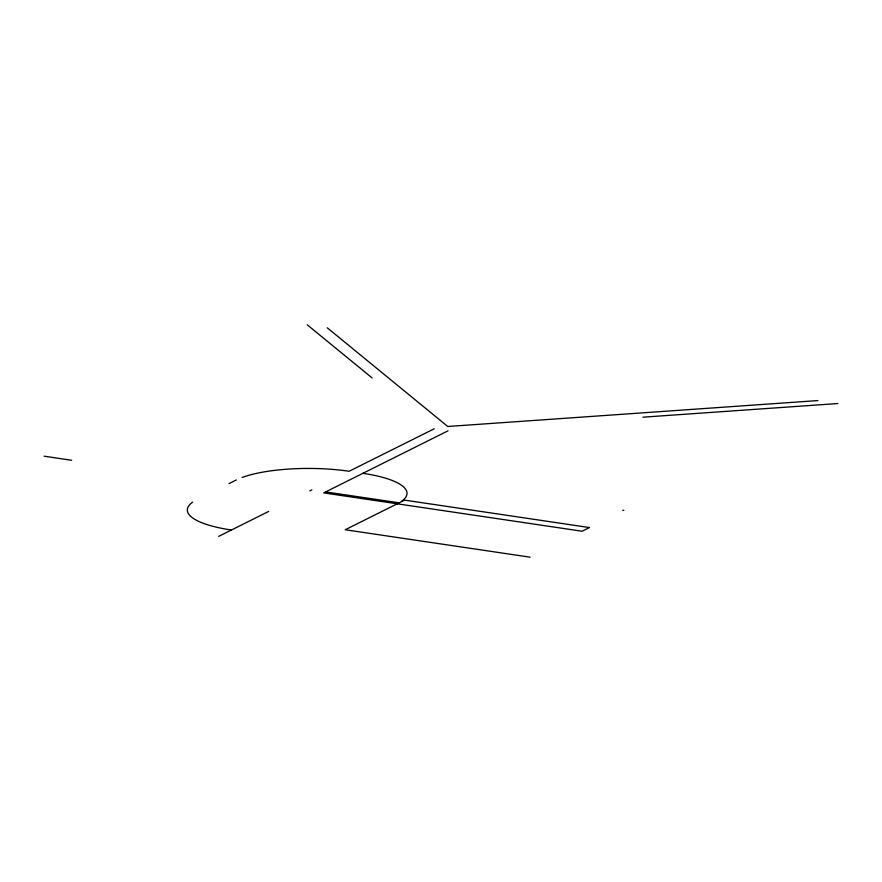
<?xml version="1.0" encoding="UTF-8"?>
<svg xmlns="http://www.w3.org/2000/svg" width="882" height="882" viewBox="0 0 882 882"><rect width="100%" height="100%" fill="white"/><g stroke="black" fill="none" stroke-linecap="round" stroke-linejoin="round"><path stroke-width="1.32" d="M397.209 503.798L398.929 502.784M229 483.612L236.354 479.94M218.67 536.388L268.69 511.417M309.891 490.844L311.853 489.874M434.209 428.784L349.118 471.264A83.349 22.414 0.3 0 0 242.098 477.482M447.99 430.835L323.672 492.895L582.109 531.229L589.463 527.557L404.562 500.127L345.226 529.751L530.126 557.181M817.923 400.571L447.758 426.491L327.233 327.784M642.945 417.186L837.9 403.537M622.736 510.259L623.794 510.424M325.634 491.913L399.171 502.828M44.1 456.192L71.674 460.283M307.256 324.819L372.105 377.937M362.91 473.314A83.349 22.414 0.3 0 1 401.707 501.152M231.426 530.016A83.349 22.414 0.3 0 1 192.629 502.178"/></g></svg>
